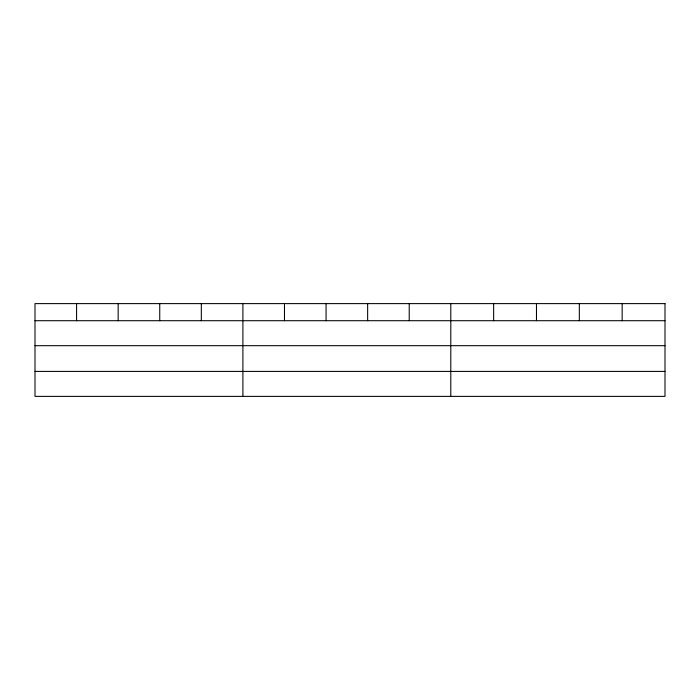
<?xml version="1.0" encoding="UTF-8"?>
<svg xmlns="http://www.w3.org/2000/svg" width="700" height="700" viewBox="0 0 700 700"><rect width="100%" height="100%" fill="white"/><g stroke="black" fill="none" stroke-linecap="round" stroke-linejoin="round"><path stroke-width="1.05" d="M35 320.705L665 320.705M35 345.678L665 345.678M35 371.411L665 371.411M622.16 303.616L622.16 320.705M579.32 303.616L579.32 320.705M536.48 303.616L536.48 320.705M493.64 303.616L493.64 320.705M450.8 303.616L450.8 396.384M409.22 303.616L409.22 320.705M367.64 303.616L367.64 320.705M326.06 303.616L326.06 320.705M284.48 303.616L284.48 320.705M242.9 303.616L242.9 396.384M201.32 303.616L201.32 320.705M159.74 303.616L159.74 320.705M118.16 303.616L118.16 320.705M76.58 303.616L76.58 320.705M665 303.616L35 303.616L35 396.384L665 396.384L665 303.616"/></g></svg>
